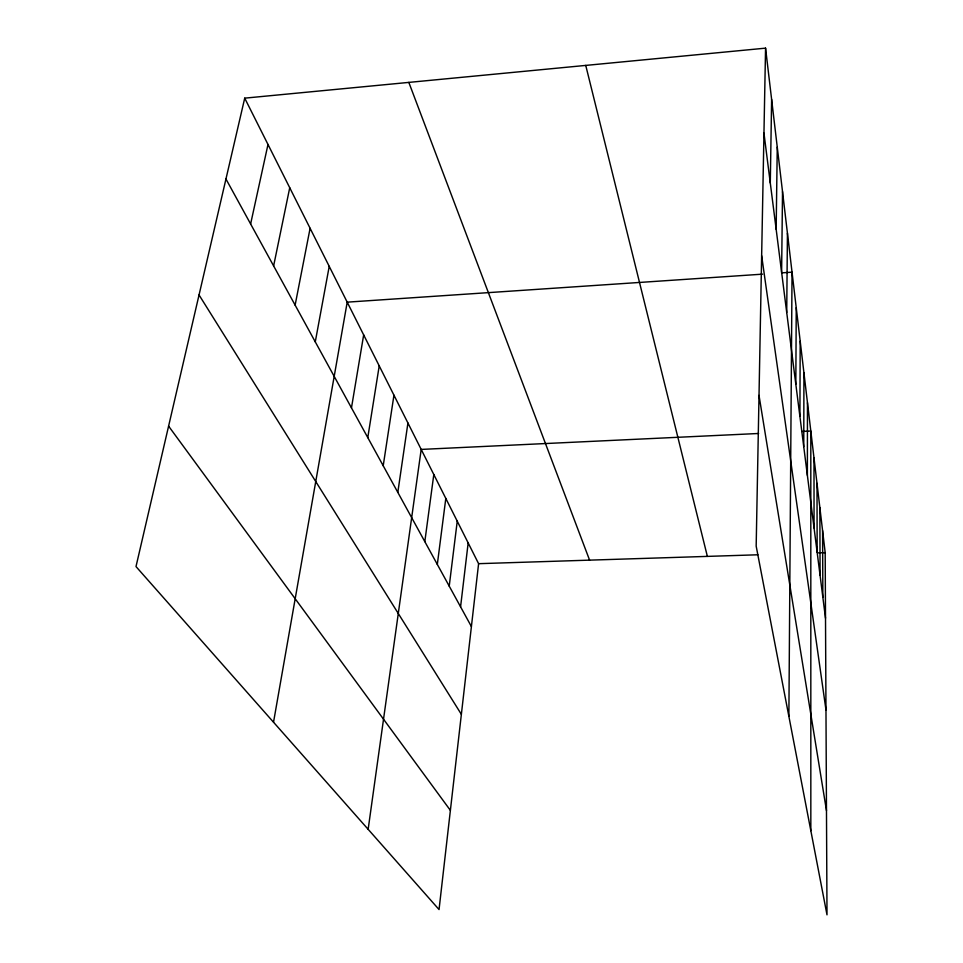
<?xml version="1.0" encoding="UTF-8"?>
<svg xmlns="http://www.w3.org/2000/svg" width="963" height="963" viewBox="0 0 963 963"><rect width="100%" height="100%" fill="white"/><g stroke="black" fill="none" stroke-linecap="round" stroke-linejoin="round"><path stroke-width="1.44" d="M807.379 475.313L807.463 402.703M803.756 446.7L803.936 372.813M799.904 416.389L800.193 341.203M795.823 384.225L796.245 307.715M788.878 716.376L792.043 272.168L781.739 272.866M786.723 312.481L787.433 233.202M781.619 272.312L782.522 191.601M776.154 229.254L777.261 147.122M770.292 182.994L771.628 99.418M765.561 48.15L756.172 546.117L827 914.85L825.183 552.642L765.561 48.15L244.722 98.154L136 566.569L439.044 909.554L478.599 563.68L244.722 98.154M460.579 606.822L468.162 542.927M449.227 586.13L457.244 521.2M437.322 564.426L445.809 498.425M424.815 541.627L433.807 474.518M368.155 829.312L421.192 449.42L758.615 433.482M397.815 492.382L407.927 423.01M383.214 465.755L393.951 395.203M367.782 437.623L379.217 365.88M351.471 407.879L363.665 334.907M273.528 722.214L347.21 302.153L762.612 274.154M315.274 341.877L329.226 266.354M295.123 305.139L310.098 228.291M273.624 265.92L289.731 187.749M250.621 223.982L267.991 144.462M801.842 431.436L810.81 431.015L810.834 830.684M478.599 563.68L757.881 554.784M817.84 552.87L825.183 552.642M168.597 426.128L450.383 810.377M199.04 294.943L461.361 714.341M225.956 178.998L471.401 626.564M408.83 82.397L589.585 560.141M585.745 65.412L707.372 556.397M759.013 395.384L826.483 810.593M761.649 255.713L825.977 709.936M763.96 133.135L825.508 618.198M822.583 530.649L822.859 597.313M819.862 507.573L820.079 575.368M816.997 483.342L817.154 552.293M813.988 457.858L814.06 527.989"/></g></svg>
